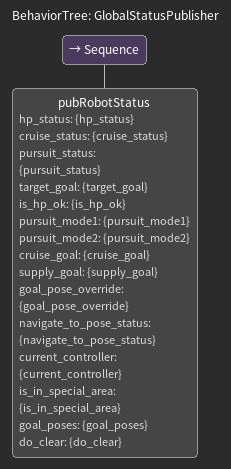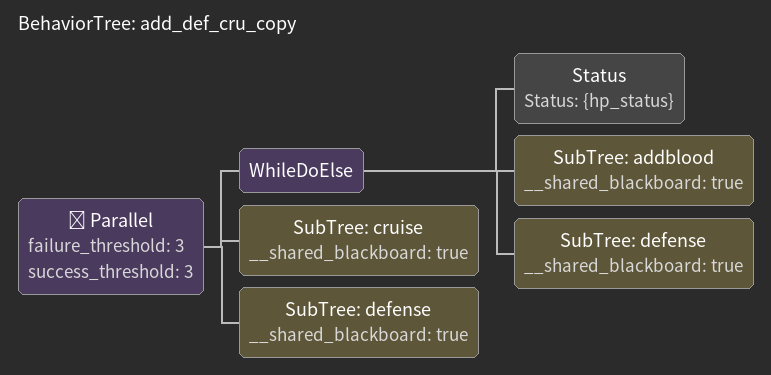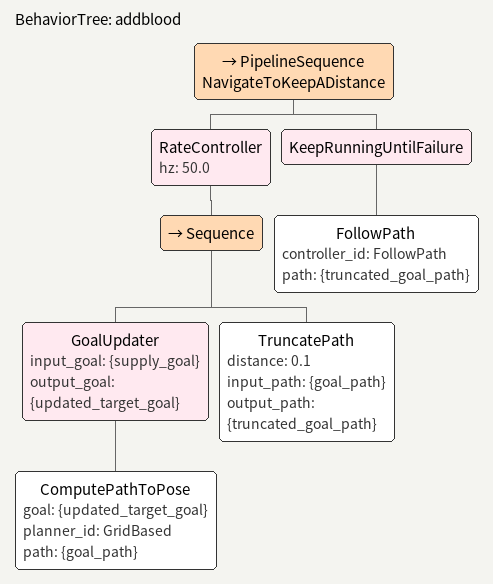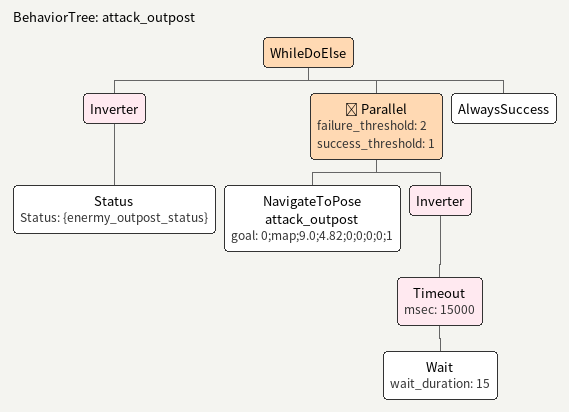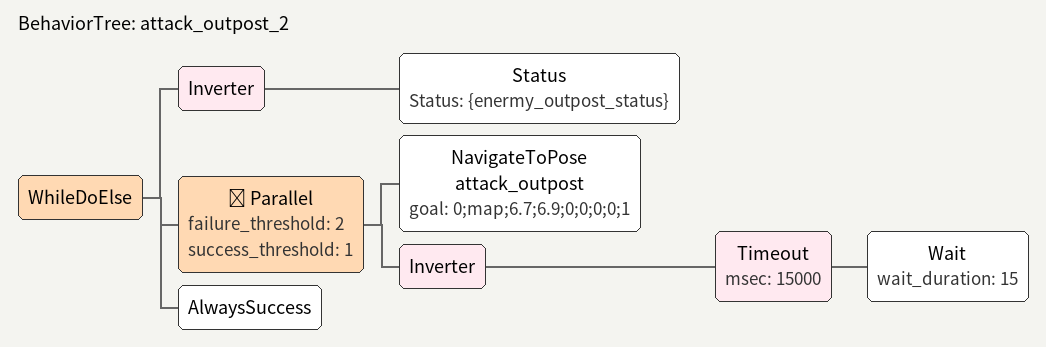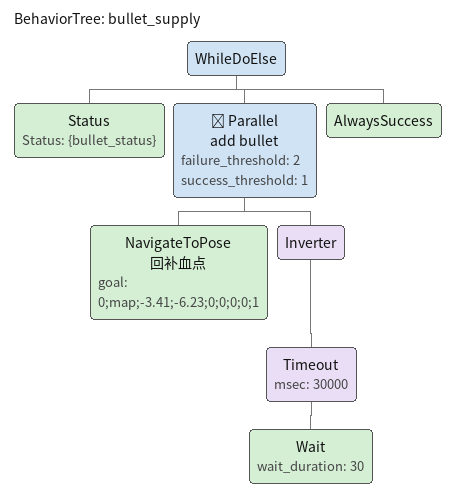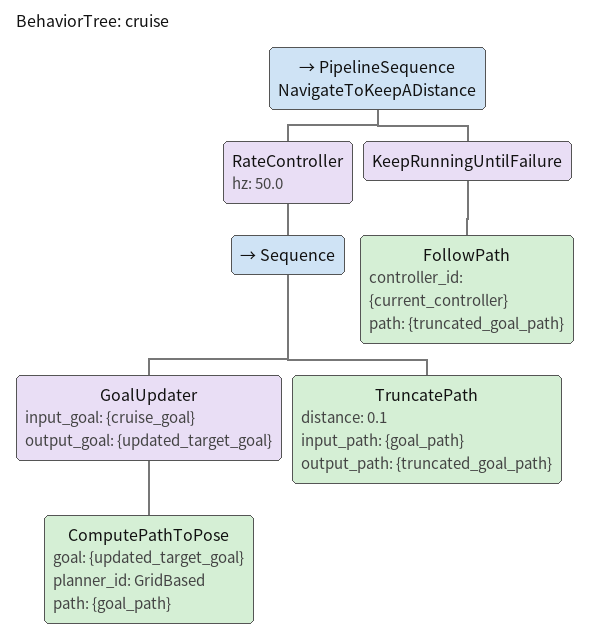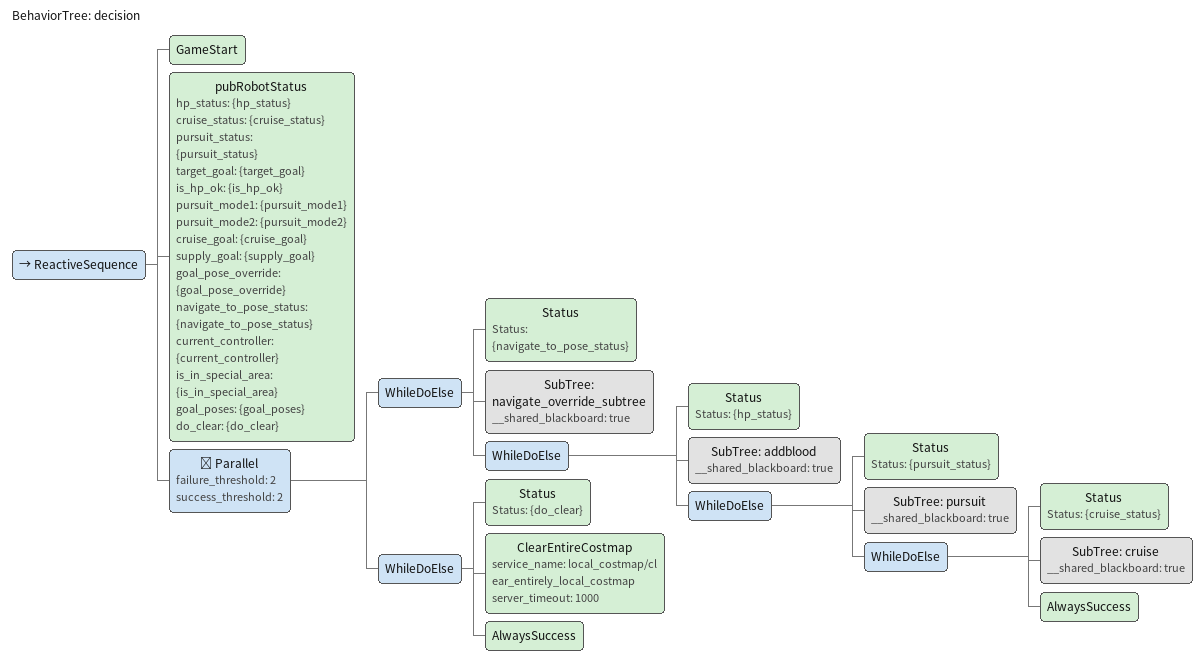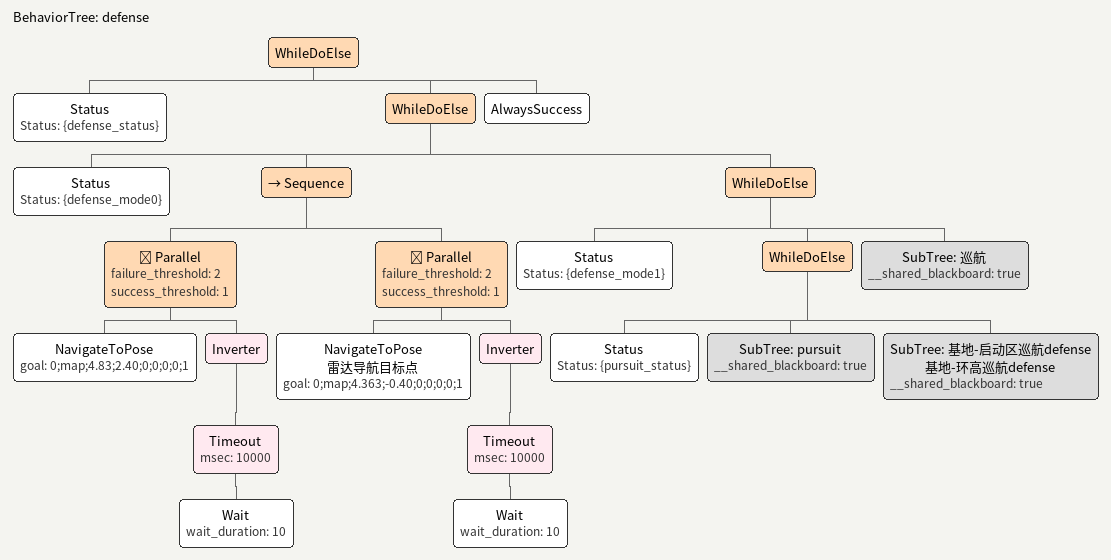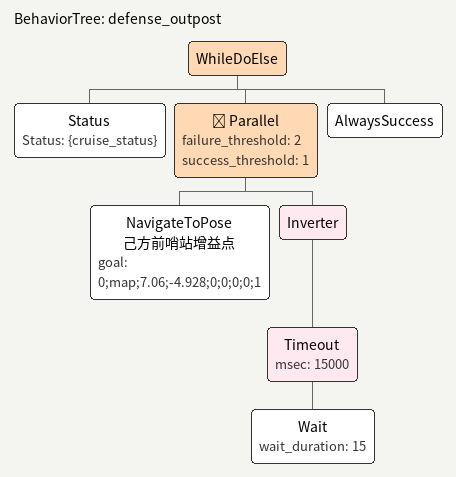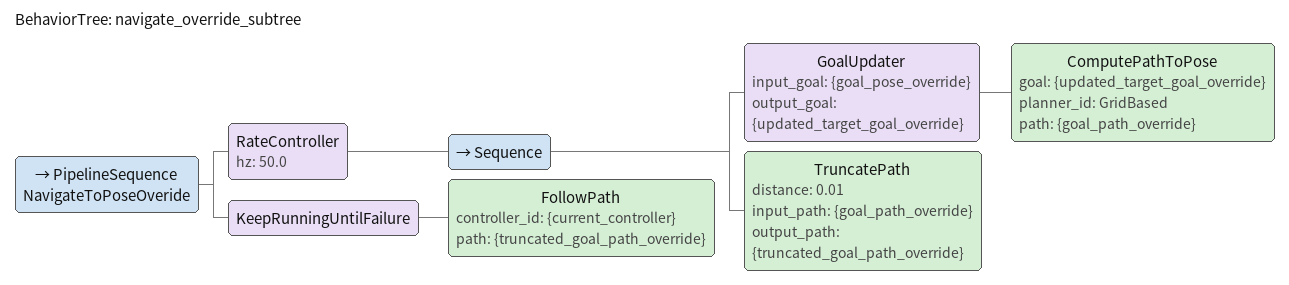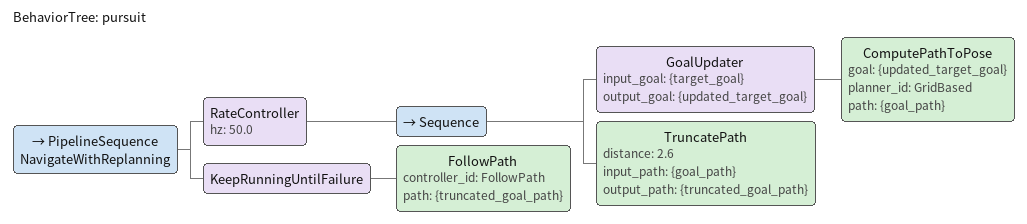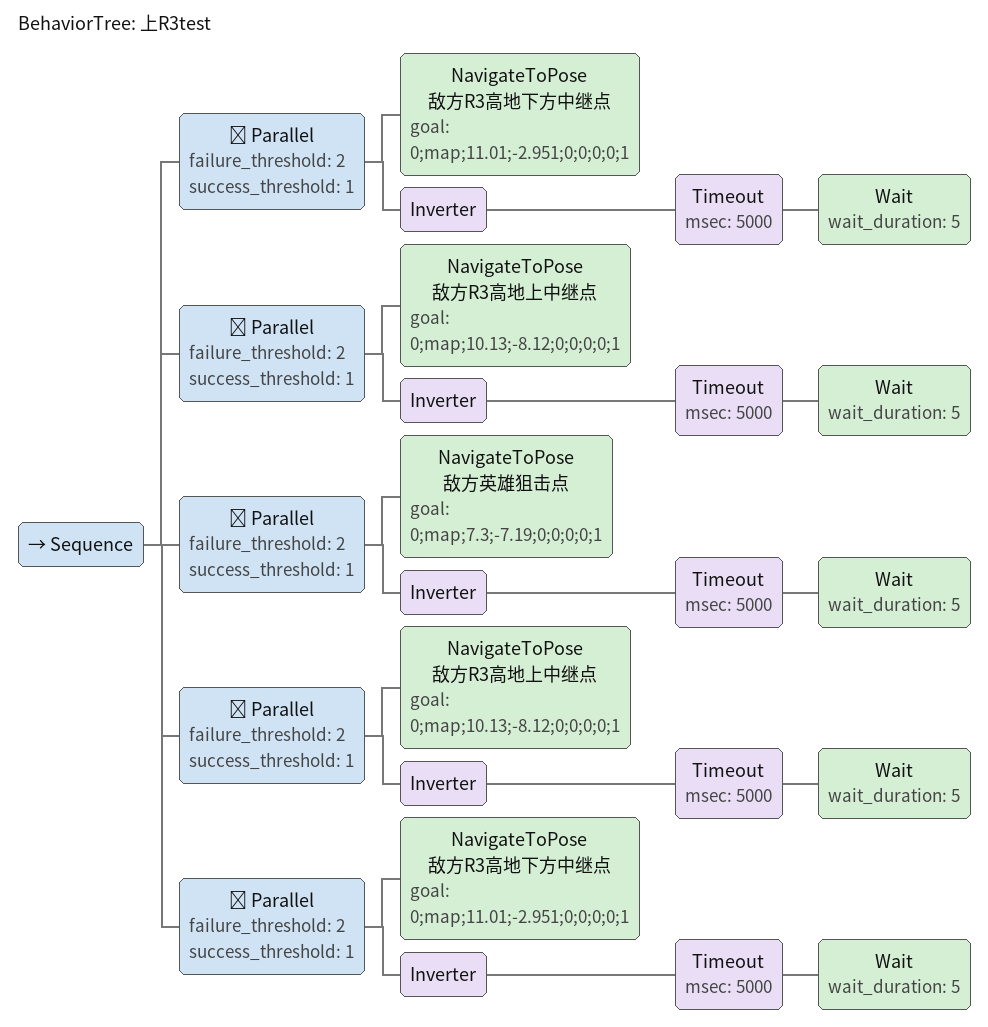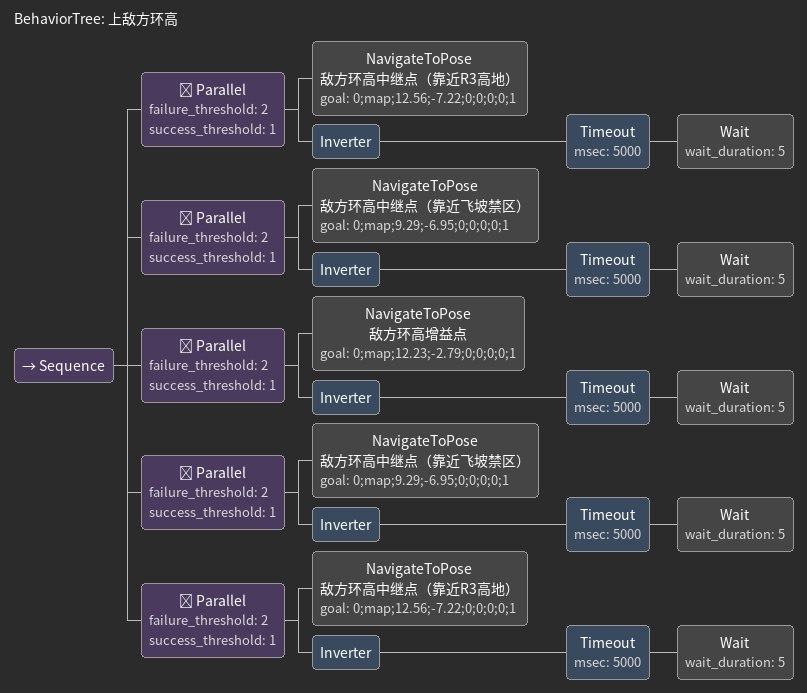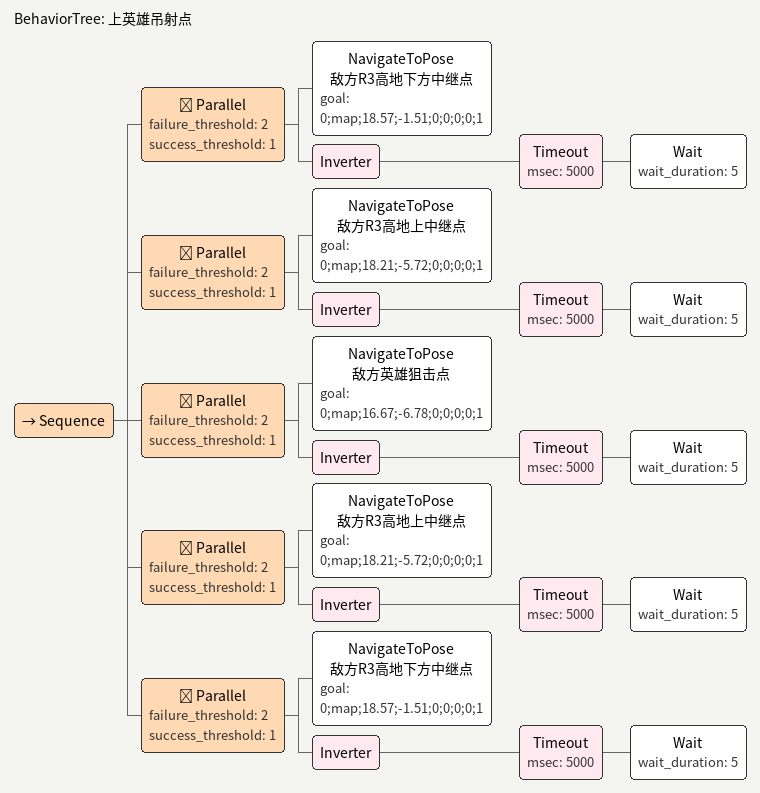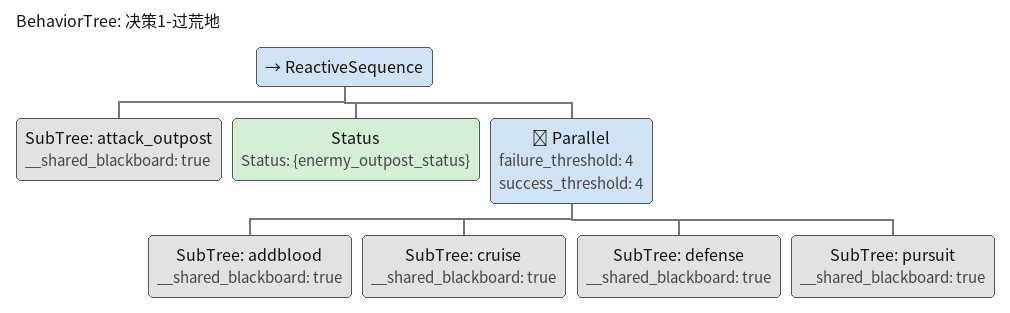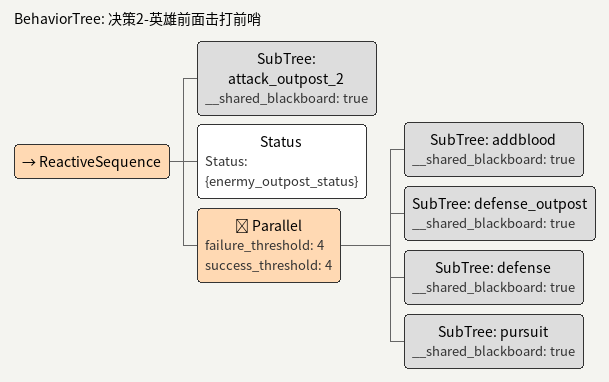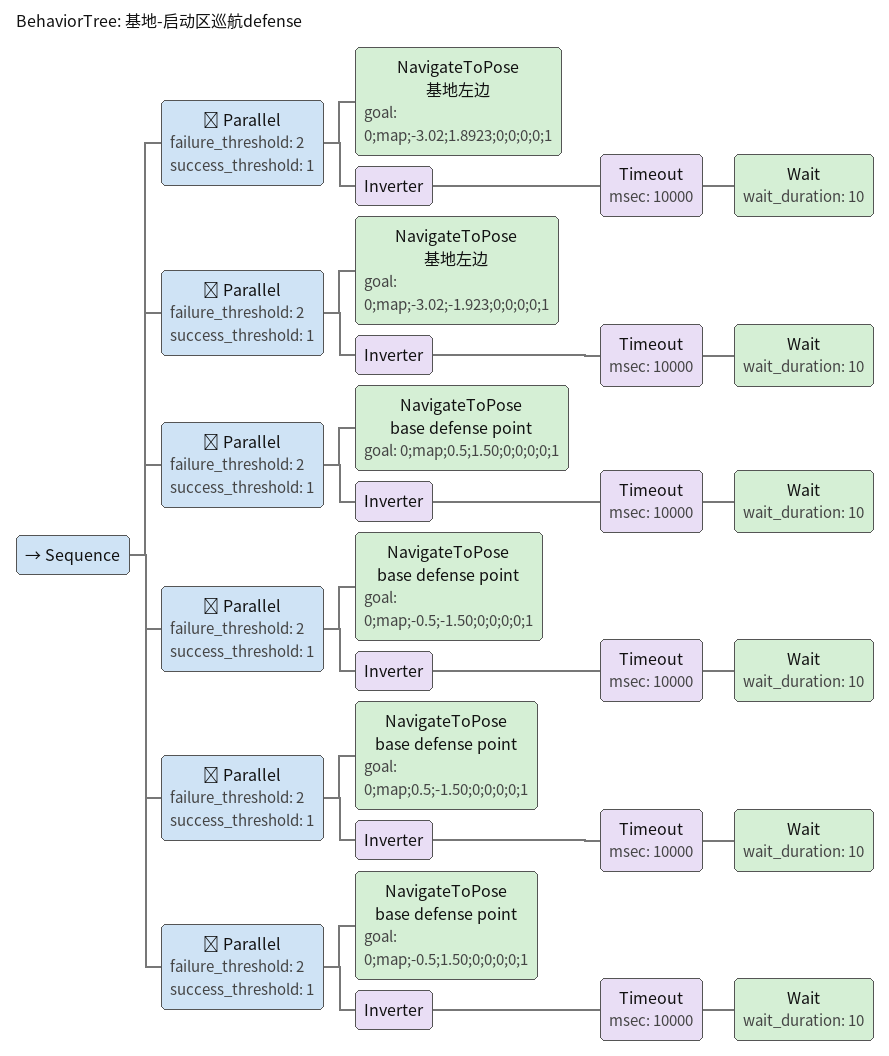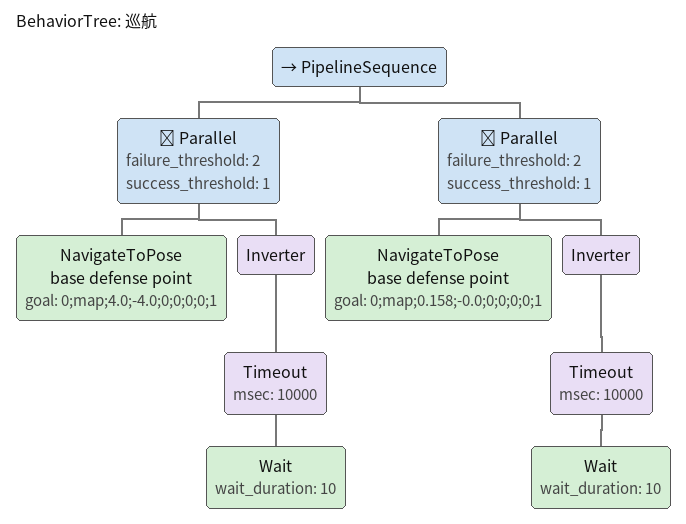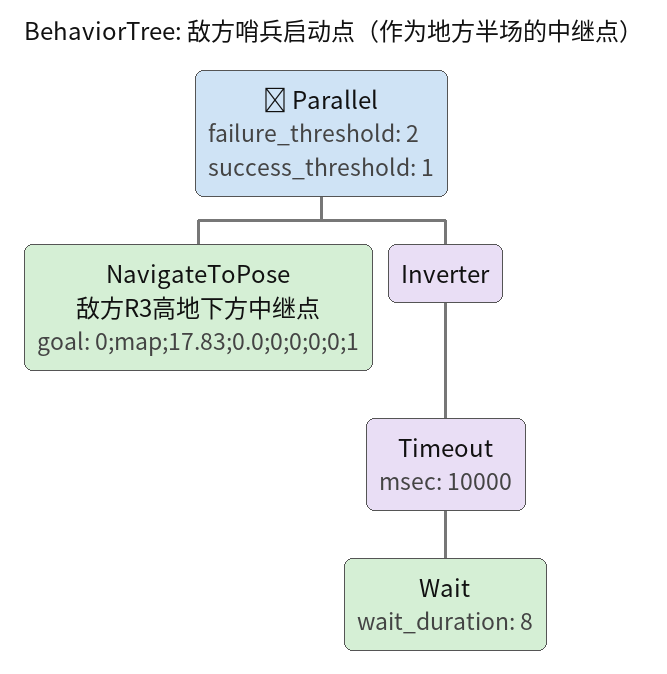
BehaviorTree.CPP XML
<?xml version="1.0" encoding="UTF-8"?>
<root BTCPP_format="3"
      main_tree_to_execute="decision">
  <BehaviorTree ID="GlobalStatusPublisher">
    <Sequence>
      <pubRobotStatus hp_status="{hp_status}"
                      cruise_status="{cruise_status}"
                      pursuit_status="{pursuit_status}"
                      target_goal="{target_goal}"
                      is_hp_ok="{is_hp_ok}"
                      pursuit_mode1="{pursuit_mode1}"
                      pursuit_mode2="{pursuit_mode2}"
                      cruise_goal="{cruise_goal}"
                      supply_goal="{supply_goal}"
                      goal_pose_override="{goal_pose_override}"
                      navigate_to_pose_status="{navigate_to_pose_status}"
                      current_controller="{current_controller}"
                      is_in_special_area="{is_in_special_area}"
                      goal_poses="{goal_poses}"
                      do_clear="{do_clear}"/>
    </Sequence>
  </BehaviorTree>

  <BehaviorTree ID="add_def_cru_copy">
    <Parallel failure_threshold="3"
              success_threshold="3">
      <WhileDoElse>
        <Status Status="{hp_status}"/>
        <SubTree ID="addblood"
                 __shared_blackboard="true"/>
        <SubTree ID="defense"
                 __shared_blackboard="true"/>
      </WhileDoElse>
      <SubTree ID="cruise"
               __shared_blackboard="true"/>
      <SubTree ID="defense"
               __shared_blackboard="true"/>
    </Parallel>
  </BehaviorTree>

  <BehaviorTree ID="addblood">
    <PipelineSequence name="NavigateToKeepADistance">
      <RateController hz="50.0">
        <Sequence>
          <GoalUpdater input_goal="{supply_goal}"
                       output_goal="{updated_target_goal}">
            <ComputePathToPose goal="{updated_target_goal}"
                               planner_id="GridBased"
                               path="{goal_path}"/>
          </GoalUpdater>
          <TruncatePath distance="0.1"
                        input_path="{goal_path}"
                        output_path="{truncated_goal_path}"/>
        </Sequence>
      </RateController>
      <KeepRunningUntilFailure>
        <FollowPath controller_id="FollowPath"
                    path="{truncated_goal_path}"/>
      </KeepRunningUntilFailure>
    </PipelineSequence>
  </BehaviorTree>

  <BehaviorTree ID="attack_outpost">
    <WhileDoElse>
      <Inverter>
        <Status Status="{enermy_outpost_status}"/>
      </Inverter>
      <Parallel failure_threshold="2"
                success_threshold="1">
        <NavigateToPose name="attack_outpost"
                        goal="0;map;9.0;4.82;0;0;0;0;1"/>
        <Inverter>
          <Timeout msec="15000">
            <Wait wait_duration="15"/>
          </Timeout>
        </Inverter>
      </Parallel>
      <AlwaysSuccess/>
    </WhileDoElse>
  </BehaviorTree>

  <BehaviorTree ID="attack_outpost_2">
    <WhileDoElse>
      <Inverter>
        <Status Status="{enermy_outpost_status}"/>
      </Inverter>
      <Parallel failure_threshold="2"
                success_threshold="1">
        <NavigateToPose name="attack_outpost"
                        goal="0;map;6.7;6.9;0;0;0;0;1"/>
        <Inverter>
          <Timeout msec="15000">
            <Wait wait_duration="15"/>
          </Timeout>
        </Inverter>
      </Parallel>
      <AlwaysSuccess/>
    </WhileDoElse>
  </BehaviorTree>

  <BehaviorTree ID="bullet_supply">
    <WhileDoElse>
      <Status Status="{bullet_status}"/>
      <Parallel name="add bullet"
                failure_threshold="2"
                success_threshold="1">
        <NavigateToPose name="回补血点"
                        goal="0;map;-3.41;-6.23;0;0;0;0;1"/>
        <Inverter>
          <Timeout msec="30000">
            <Wait wait_duration="30"/>
          </Timeout>
        </Inverter>
      </Parallel>
      <AlwaysSuccess/>
    </WhileDoElse>
  </BehaviorTree>

  <BehaviorTree ID="cruise">
    <PipelineSequence name="NavigateToKeepADistance">
      <RateController hz="50.0">
        <Sequence>
          <GoalUpdater input_goal="{cruise_goal}"
                       output_goal="{updated_target_goal}">
            <ComputePathToPose goal="{updated_target_goal}"
                               planner_id="GridBased"
                               path="{goal_path}"/>
          </GoalUpdater>
          <TruncatePath distance="0.1"
                        input_path="{goal_path}"
                        output_path="{truncated_goal_path}"/>
        </Sequence>
      </RateController>
      <KeepRunningUntilFailure>
        <FollowPath controller_id="{current_controller}"
                    path="{truncated_goal_path}"/>
      </KeepRunningUntilFailure>
    </PipelineSequence>
  </BehaviorTree>

  <BehaviorTree ID="decision">
    <ReactiveSequence>
      <GameStart/>
      <pubRobotStatus hp_status="{hp_status}"
                      cruise_status="{cruise_status}"
                      pursuit_status="{pursuit_status}"
                      target_goal="{target_goal}"
                      is_hp_ok="{is_hp_ok}"
                      pursuit_mode1="{pursuit_mode1}"
                      pursuit_mode2="{pursuit_mode2}"
                      cruise_goal="{cruise_goal}"
                      supply_goal="{supply_goal}"
                      goal_pose_override="{goal_pose_override}"
                      navigate_to_pose_status="{navigate_to_pose_status}"
                      current_controller="{current_controller}"
                      is_in_special_area="{is_in_special_area}"
                      goal_poses="{goal_poses}"
                      do_clear="{do_clear}"/>
      <Parallel failure_threshold="2"
                success_threshold="2">
        <WhileDoElse>
          <Status Status="{navigate_to_pose_status}"/>
          <SubTree ID="navigate_override_subtree"
                   __shared_blackboard="true"/>
          <WhileDoElse>
            <Status Status="{hp_status}"/>
            <SubTree ID="addblood"
                     __shared_blackboard="true"/>
            <WhileDoElse>
              <Status Status="{pursuit_status}"/>
              <SubTree ID="pursuit"
                       __shared_blackboard="true"/>
              <WhileDoElse>
                <Status Status="{cruise_status}"/>
                <SubTree ID="cruise"
                         __shared_blackboard="true"/>
                <AlwaysSuccess/>
              </WhileDoElse>
            </WhileDoElse>
          </WhileDoElse>
        </WhileDoElse>
        <WhileDoElse>
          <Status Status="{do_clear}"/>
          <ClearEntireCostmap service_name="local_costmap/clear_entirely_local_costmap"
                              server_timeout="1000"/>
          <AlwaysSuccess/>
        </WhileDoElse>
      </Parallel>
    </ReactiveSequence>
  </BehaviorTree>

  <BehaviorTree ID="defense">
    <WhileDoElse>
      <Status Status="{defense_status}"/>
      <WhileDoElse>
        <Status Status="{defense_mode0}"/>
        <Sequence>
          <Parallel failure_threshold="2"
                    success_threshold="1">
            <NavigateToPose goal="0;map;4.83;2.40;0;0;0;0;1"/>
            <Inverter>
              <Timeout msec="10000">
                <Wait wait_duration="10"/>
              </Timeout>
            </Inverter>
          </Parallel>
          <Parallel failure_threshold="2"
                    success_threshold="1">
            <NavigateToPose name="雷达导航目标点"
                            goal="0;map;4.363;-0.40;0;0;0;0;1"/>
            <Inverter>
              <Timeout msec="10000">
                <Wait wait_duration="10"/>
              </Timeout>
            </Inverter>
          </Parallel>
        </Sequence>
        <WhileDoElse>
          <Status Status="{defense_mode1}"/>
          <WhileDoElse>
            <Status Status="{pursuit_status}"/>
            <SubTree ID="pursuit"
                     __shared_blackboard="true"/>
            <SubTree ID="基地-启动区巡航defense"
                     name="基地-环高巡航defense"
                     __shared_blackboard="true"/>
          </WhileDoElse>
          <SubTree ID="巡航"
                   __shared_blackboard="true"/>
        </WhileDoElse>
      </WhileDoElse>
      <AlwaysSuccess/>
    </WhileDoElse>
  </BehaviorTree>

  <BehaviorTree ID="defense_outpost">
    <WhileDoElse>
      <Status Status="{cruise_status}"/>
      <Parallel failure_threshold="2"
                success_threshold="1">
        <NavigateToPose name="己方前哨站增益点&#10;"
                        goal="0;map;7.06;-4.928;0;0;0;0;1"/>
        <Inverter>
          <Timeout msec="15000">
            <Wait wait_duration="15"/>
          </Timeout>
        </Inverter>
      </Parallel>
      <AlwaysSuccess/>
    </WhileDoElse>
  </BehaviorTree>

  <BehaviorTree ID="navigate_override_subtree">
    <PipelineSequence name="NavigateToPoseOveride">
      <RateController hz="50.0">
        <Sequence>
          <GoalUpdater input_goal="{goal_pose_override}"
                       output_goal="{updated_target_goal_override}">
            <ComputePathToPose goal="{updated_target_goal_override}"
                               planner_id="GridBased"
                               path="{goal_path_override}"/>
          </GoalUpdater>
          <TruncatePath distance="0.01"
                        input_path="{goal_path_override}"
                        output_path="{truncated_goal_path_override}"/>
        </Sequence>
      </RateController>
      <KeepRunningUntilFailure>
        <FollowPath controller_id="{current_controller}"
                    path="{truncated_goal_path_override}"/>
      </KeepRunningUntilFailure>
    </PipelineSequence>
  </BehaviorTree>

  <BehaviorTree ID="pursuit">
    <PipelineSequence name="NavigateWithReplanning">
      <RateController hz="50.0">
        <Sequence>
          <GoalUpdater input_goal="{target_goal}"
                       output_goal="{updated_target_goal}">
            <ComputePathToPose goal="{updated_target_goal}"
                               planner_id="GridBased"
                               path="{goal_path}"/>
          </GoalUpdater>
          <TruncatePath distance="2.6"
                        input_path="{goal_path}"
                        output_path="{truncated_goal_path}"/>
        </Sequence>
      </RateController>
      <KeepRunningUntilFailure>
        <FollowPath controller_id="FollowPath"
                    path="{truncated_goal_path}"/>
      </KeepRunningUntilFailure>
    </PipelineSequence>
  </BehaviorTree>

  <BehaviorTree ID="上R3test">
    <Sequence>
      <Parallel failure_threshold="2"
                success_threshold="1">
        <NavigateToPose name="     敌方R3高地下方中继点"
                        goal="0;map;11.01;-2.951;0;0;0;0;1"/>
        <Inverter>
          <Timeout msec="5000">
            <Wait wait_duration="5"/>
          </Timeout>
        </Inverter>
      </Parallel>
      <Parallel failure_threshold="2"
                success_threshold="1">
        <NavigateToPose name="     敌方R3高地上中继点"
                        goal="0;map;10.13;-8.12;0;0;0;0;1"/>
        <Inverter>
          <Timeout msec="5000">
            <Wait wait_duration="5"/>
          </Timeout>
        </Inverter>
      </Parallel>
      <Parallel failure_threshold="2"
                success_threshold="1">
        <NavigateToPose name="     敌方英雄狙击点"
                        goal="0;map;7.3;-7.19;0;0;0;0;1"/>
        <Inverter>
          <Timeout msec="5000">
            <Wait wait_duration="5"/>
          </Timeout>
        </Inverter>
      </Parallel>
      <Parallel failure_threshold="2"
                success_threshold="1">
        <NavigateToPose name="     敌方R3高地上中继点"
                        goal="0;map;10.13;-8.12;0;0;0;0;1"/>
        <Inverter>
          <Timeout msec="5000">
            <Wait wait_duration="5"/>
          </Timeout>
        </Inverter>
      </Parallel>
      <Parallel failure_threshold="2"
                success_threshold="1">
        <NavigateToPose name="     敌方R3高地下方中继点"
                        goal="0;map;11.01;-2.951;0;0;0;0;1"/>
        <Inverter>
          <Timeout msec="5000">
            <Wait wait_duration="5"/>
          </Timeout>
        </Inverter>
      </Parallel>
    </Sequence>
  </BehaviorTree>

  <BehaviorTree ID="上敌方环高">
    <Sequence>
      <Parallel failure_threshold="2"
                success_threshold="1">
        <NavigateToPose name="  敌方环高中继点（靠近R3高地）&#10;"
                        goal="0;map;12.56;-7.22;0;0;0;0;1"/>
        <Inverter>
          <Timeout msec="5000">
            <Wait wait_duration="5"/>
          </Timeout>
        </Inverter>
      </Parallel>
      <Parallel failure_threshold="2"
                success_threshold="1">
        <NavigateToPose name=" 敌方环高中继点（靠近飞坡禁区）"
                        goal="0;map;9.29;-6.95;0;0;0;0;1"/>
        <Inverter>
          <Timeout msec="5000">
            <Wait wait_duration="5"/>
          </Timeout>
        </Inverter>
      </Parallel>
      <Parallel failure_threshold="2"
                success_threshold="1">
        <NavigateToPose name="     敌方环高增益点"
                        goal="0;map;12.23;-2.79;0;0;0;0;1"/>
        <Inverter>
          <Timeout msec="5000">
            <Wait wait_duration="5"/>
          </Timeout>
        </Inverter>
      </Parallel>
      <Parallel failure_threshold="2"
                success_threshold="1">
        <NavigateToPose name=" 敌方环高中继点（靠近飞坡禁区）"
                        goal="0;map;9.29;-6.95;0;0;0;0;1"/>
        <Inverter>
          <Timeout msec="5000">
            <Wait wait_duration="5"/>
          </Timeout>
        </Inverter>
      </Parallel>
      <Parallel failure_threshold="2"
                success_threshold="1">
        <NavigateToPose name="  敌方环高中继点（靠近R3高地）&#10;"
                        goal="0;map;12.56;-7.22;0;0;0;0;1"/>
        <Inverter>
          <Timeout msec="5000">
            <Wait wait_duration="5"/>
          </Timeout>
        </Inverter>
      </Parallel>
    </Sequence>
  </BehaviorTree>

  <BehaviorTree ID="上英雄吊射点">
    <Sequence>
      <Parallel failure_threshold="2"
                success_threshold="1">
        <NavigateToPose name="     敌方R3高地下方中继点"
                        goal="0;map;18.57;-1.51;0;0;0;0;1"/>
        <Inverter>
          <Timeout msec="5000">
            <Wait wait_duration="5"/>
          </Timeout>
        </Inverter>
      </Parallel>
      <Parallel failure_threshold="2"
                success_threshold="1">
        <NavigateToPose name="     敌方R3高地上中继点"
                        goal="0;map;18.21;-5.72;0;0;0;0;1"/>
        <Inverter>
          <Timeout msec="5000">
            <Wait wait_duration="5"/>
          </Timeout>
        </Inverter>
      </Parallel>
      <Parallel failure_threshold="2"
                success_threshold="1">
        <NavigateToPose name="     敌方英雄狙击点"
                        goal="0;map;16.67;-6.78;0;0;0;0;1"/>
        <Inverter>
          <Timeout msec="5000">
            <Wait wait_duration="5"/>
          </Timeout>
        </Inverter>
      </Parallel>
      <Parallel failure_threshold="2"
                success_threshold="1">
        <NavigateToPose name="     敌方R3高地上中继点"
                        goal="0;map;18.21;-5.72;0;0;0;0;1"/>
        <Inverter>
          <Timeout msec="5000">
            <Wait wait_duration="5"/>
          </Timeout>
        </Inverter>
      </Parallel>
      <Parallel failure_threshold="2"
                success_threshold="1">
        <NavigateToPose name="     敌方R3高地下方中继点"
                        goal="0;map;18.57;-1.51;0;0;0;0;1"/>
        <Inverter>
          <Timeout msec="5000">
            <Wait wait_duration="5"/>
          </Timeout>
        </Inverter>
      </Parallel>
    </Sequence>
  </BehaviorTree>

  <BehaviorTree ID="决策1-过荒地">
    <ReactiveSequence>
      <SubTree ID="attack_outpost"
               __shared_blackboard="true"/>
      <Status Status="{enermy_outpost_status}"/>
      <Parallel failure_threshold="4"
                success_threshold="4">
        <SubTree ID="addblood"
                 __shared_blackboard="true"/>
        <SubTree ID="cruise"
                 __shared_blackboard="true"/>
        <SubTree ID="defense"
                 __shared_blackboard="true"/>
        <SubTree ID="pursuit"
                 __shared_blackboard="true"/>
      </Parallel>
    </ReactiveSequence>
  </BehaviorTree>

  <BehaviorTree ID="决策2-英雄前面击打前哨">
    <ReactiveSequence>
      <SubTree ID="attack_outpost_2"
               __shared_blackboard="true"/>
      <Status Status="{enermy_outpost_status}"/>
      <Parallel failure_threshold="4"
                success_threshold="4">
        <SubTree ID="addblood"
                 __shared_blackboard="true"/>
        <SubTree ID="defense_outpost"
                 __shared_blackboard="true"/>
        <SubTree ID="defense"
                 __shared_blackboard="true"/>
        <SubTree ID="pursuit"
                 __shared_blackboard="true"/>
      </Parallel>
    </ReactiveSequence>
  </BehaviorTree>

  <BehaviorTree ID="基地-启动区巡航defense">
    <Sequence>
      <Parallel failure_threshold="2"
                success_threshold="1">
        <NavigateToPose name="基地左边"
                        goal="0;map;-3.02;1.8923;0;0;0;0;1"/>
        <Inverter>
          <Timeout msec="10000">
            <Wait wait_duration="10"/>
          </Timeout>
        </Inverter>
      </Parallel>
      <Parallel failure_threshold="2"
                success_threshold="1">
        <NavigateToPose name="基地左边"
                        goal="0;map;-3.02;-1.923;0;0;0;0;1"/>
        <Inverter>
          <Timeout msec="10000">
            <Wait wait_duration="10"/>
          </Timeout>
        </Inverter>
      </Parallel>
      <Parallel failure_threshold="2"
                success_threshold="1">
        <NavigateToPose name="base defense point"
                        goal="0;map;0.5;1.50;0;0;0;0;1"/>
        <Inverter>
          <Timeout msec="10000">
            <Wait wait_duration="10"/>
          </Timeout>
        </Inverter>
      </Parallel>
      <Parallel failure_threshold="2"
                success_threshold="1">
        <NavigateToPose name="base defense point"
                        goal="0;map;-0.5;-1.50;0;0;0;0;1"/>
        <Inverter>
          <Timeout msec="10000">
            <Wait wait_duration="10"/>
          </Timeout>
        </Inverter>
      </Parallel>
      <Parallel failure_threshold="2"
                success_threshold="1">
        <NavigateToPose name="base defense point"
                        goal="0;map;0.5;-1.50;0;0;0;0;1"/>
        <Inverter>
          <Timeout msec="10000">
            <Wait wait_duration="10"/>
          </Timeout>
        </Inverter>
      </Parallel>
      <Parallel failure_threshold="2"
                success_threshold="1">
        <NavigateToPose name="base defense point"
                        goal="0;map;-0.5;1.50;0;0;0;0;1"/>
        <Inverter>
          <Timeout msec="10000">
            <Wait wait_duration="10"/>
          </Timeout>
        </Inverter>
      </Parallel>
    </Sequence>
  </BehaviorTree>

  <BehaviorTree ID="巡航">
    <PipelineSequence>
      <Parallel failure_threshold="2"
                success_threshold="1">
        <NavigateToPose name="base defense point"
                        goal="0;map;4.0;-4.0;0;0;0;0;1"/>
        <Inverter>
          <Timeout msec="10000">
            <Wait wait_duration="10"/>
          </Timeout>
        </Inverter>
      </Parallel>
      <Parallel failure_threshold="2"
                success_threshold="1">
        <NavigateToPose name="base defense point"
                        goal="0;map;0.158;-0.0;0;0;0;0;1"/>
        <Inverter>
          <Timeout msec="10000">
            <Wait wait_duration="10"/>
          </Timeout>
        </Inverter>
      </Parallel>
    </PipelineSequence>
  </BehaviorTree>

  <BehaviorTree ID="敌方哨兵启动点（作为地方半场的中继点）">
    <Parallel failure_threshold="2"
              success_threshold="1">
      <NavigateToPose name="     敌方R3高地下方中继点"
                      goal="0;map;17.83;0.0;0;0;0;0;1"/>
      <Inverter>
        <Timeout msec="10000">
          <Wait wait_duration="8"/>
        </Timeout>
      </Inverter>
    </Parallel>
  </BehaviorTree>

</root>
